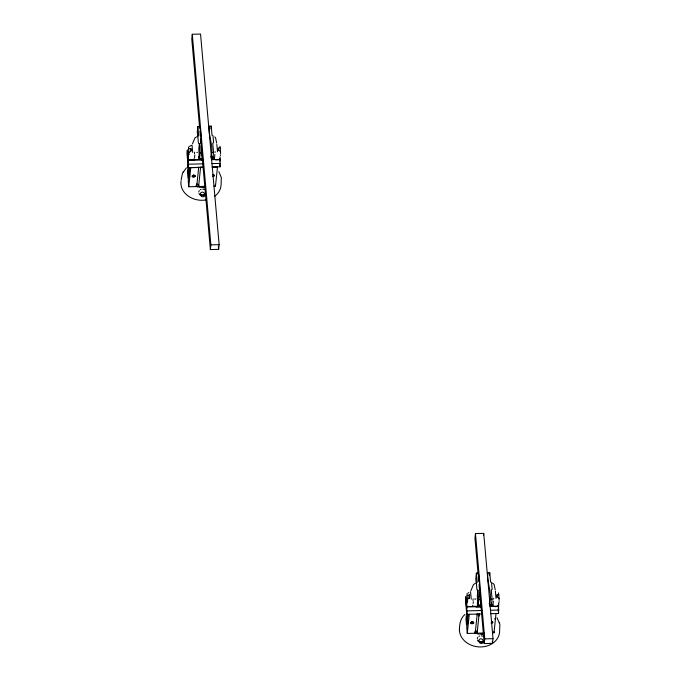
<?xml version="1.0" encoding="UTF-8"?>
<svg xmlns="http://www.w3.org/2000/svg" width="681" height="681" viewBox="0 0 681 681"><rect width="100%" height="100%" fill="white"/><g stroke="black" fill="none" stroke-linecap="round" stroke-linejoin="round"><path stroke-width="1.02" d="M188.492 146.994L188.85 152.561C191.94 151.727 190.62 145.64 190.723 151.131M219.937 146.177L220.576 151.735C218.303 151.08 218.048 145.777 218.405 150.382M467.021 593.662L467.379 599.229C470.801 598.871 469.141 589.38 469.303 598.599M498.535 592.904L499.105 598.403C496.832 597.748 496.577 592.444 496.934 597.05M467.055 619.557L466.996 617.539M495.283 618.552L495.206 619.301L494.823 618.816M459.462 630.708C459.394 624.962 460.135 618.399 464.919 614.492M191.029 149.82L190.978 148.816M469.558 596.488L469.507 595.483M181.137 180.176L182.431 173.34L186.39 167.824M201.959 154.323L210.369 249.561L218.635 249.348L219.137 244.649L200.546 34.05L192.28 34.263L191.778 38.97L199.627 127.866M203.142 167.262L188.237 167.645L186.969 153.327L187.335 149.888L188.075 161.925L188.254 160.265L202.708 159.89M188.279 164.615L187.462 172.25L187.99 178.201L189.148 167.407M188.237 167.645L188.254 160.265M188.501 173.144L188.467 170.871M189.573 168.241L188.22 180.831L188.748 186.781L196.698 186.577L198.707 167.066L198.58 168.267M189.539 173.936L189.327 176.617M188.748 186.781L190.782 167.577M194.443 153.812L194.613 152.203M194.536 157.566L194.809 155.038M202.359 157.422C200.418 149.616 201.789 135.281 199.78 126.419L197.865 126.47L197.26 132.148L197.669 136.753M199.627 127.841L199.78 126.419M199.38 143.58L198.775 149.258L199.584 158.469L200.188 152.791L199.38 143.58L198.418 143.121L197.813 136.234L198.682 135.681L197.865 126.47M202.666 158.409L199.022 158.503L199.533 153.676M196.698 186.577L196.92 183.776M205.602 186.347L198.605 186.526L200.614 167.024L203.151 167.364M199.414 156.017L199.754 159.635L201.491 159.754L201.619 158.579M209.093 128.3L209.322 126.172L211.229 126.121L212.038 135.332L213 135.791L213.613 142.678L212.736 143.231L213.553 152.442L212.94 158.128L211.033 158.171M210.923 128.964L211.229 126.121M209.322 126.172C207.96 135.808 214.575 148.143 210.659 157.183M214.472 158.103L214.864 154.485M215.077 152.476L215.162 151.667M213.877 186.134L215.468 186.092L217.494 166.888M210.369 249.561L210.872 244.862L192.28 34.263M211.382 159.66L220.057 159.439L219.886 161.099L219.657 158.528M220.474 155.608L220.559 154.834M212.2 167.024L220.04 166.819L220.057 159.439M467.2 600.897L466.085 601.068L466.604 608.593L466.783 606.933L481.237 606.558M466.17 600.923L465.864 596.556L465.498 599.995L466.766 614.313L481.68 614.032M466.808 611.283L465.991 618.918L466.519 624.869L467.677 614.075M466.766 614.313L466.783 606.933M480.437 600.412L484.251 643.588L492.516 643.366L493.018 638.667L483.723 533.368L475.457 533.581L474.955 538.288L478.113 574.083M468.102 614.909L466.749 627.499L467.277 633.449L475.227 633.245L477.236 613.743L477.109 614.934M468.068 620.604L467.856 623.285M467.975 623.251L468.017 622.638L468.196 623.124M467.277 633.449L469.311 614.245M472.972 600.48L473.142 598.871M473.159 603.392L473.338 601.706M480.888 604.09C478.947 596.284 480.318 581.949 478.309 573.087L476.394 573.138L475.789 578.816L476.198 583.421M478.156 574.509L478.309 573.087M483.527 535.249L483.723 533.368M476.394 573.138L477.211 582.349L476.342 582.851L476.947 589.789L477.909 590.248L477.304 595.926L478.283 606.303L480.02 606.422L480.148 605.247M481.195 605.077L477.551 605.171L478.062 600.344M475.227 633.245L475.449 630.453M478.113 605.137L478.717 599.459L477.909 590.248M484.131 633.015L477.134 633.194L477.355 630.402M478.888 616.075L479.143 613.692L477.134 633.194M487.622 574.977L487.851 572.84L489.758 572.789L490.567 582L491.529 582.459L492.142 589.354L491.265 589.899L492.082 599.118L491.469 604.796L489.562 604.839M489.452 575.632L489.758 572.789M484.251 643.588L484.753 638.88L475.457 533.581M487.851 572.84C486.489 582.476 493.104 594.811 489.188 603.851M493.001 604.771L493.393 601.153M493.606 599.144L493.691 598.335M492.406 632.802L493.997 632.76L496.023 613.555M489.911 606.328L498.586 606.107L498.415 607.767L498.186 605.196M498.918 603.068L499.088 601.502M490.729 613.692L498.569 613.487L498.586 606.107M221.104 184.542L221.316 177.562L218.856 171.646M499.633 631.21L499.845 624.23L497.002 617.769M498.432 597.978L498.73 598.556M198.741 191.897L199.252 190.603M477.27 638.565L477.781 637.271M218.337 148.322L218.822 147.743L220.252 148.049M496.866 594.99L497.351 594.411L498.781 594.726M217.494 151.769L216.839 144.406M496.023 598.437L495.368 591.074M470.894 590.733L473.448 584.647L475.134 583.472M192.485 143.785L194.919 137.979L196.605 136.804M192.016 145.053L192.732 152.501M470.545 591.721L471.261 599.178M183.087 171.978L183.198 171.782M220.601 153.693L220.576 151.735M499.13 600.361L499.105 598.403M187.573 154.187L188.671 154.229M205.015 195.43C204.411 197.073 201.474 197.43 200.801 195.549M483.544 642.106C482.889 643.783 480.02 644.081 479.39 642.277M192.57 175.621L193.762 175.255L192.697 175.528M471.099 622.289L472.291 621.923L471.226 622.196M189.386 146.483L191.284 145.419M467.915 593.151L468.86 592.623M200.367 189.641L201.099 189.335M478.896 636.309L479.628 636.003M188.518 148.875L190.237 148.484L190.952 149.028M467.047 595.543L468.766 595.151L469.481 595.705M483.408 641.706L479.398 641.808M188.39 152.178L187.803 152.723L188.475 159.763L194.136 159.924L194.213 158.503M466.919 598.846L466.332 599.391L467.004 606.43L472.665 606.592L472.742 605.171M203.381 187.42L201.508 187.505M481.91 634.088L480.037 634.173M200.955 195.149L204.734 195.047M196.826 152.348L197.499 152.331M200.188 152.791L202.104 152.74M211.646 152.493L213.553 152.442M187.556 155.081L188.577 155.055M192.595 159.746L199.831 159.558M200.869 159.533L202.929 159.473M211.442 159.26L213.511 159.201M201.55 160.333L202.572 160.307M188.603 164.206L203.449 163.823M211.927 163.602L220.406 163.389M190.791 167.688L198.741 167.483M212.208 167.134L217.503 166.99M210.872 244.862L219.137 244.649M474.683 599.033L476.028 598.999M478.717 599.459L480.633 599.408M490.175 599.161L492.082 599.118M466.085 601.749L467.106 601.723M473.193 606.362L481.458 606.15M489.971 605.928L492.04 605.869M475.976 607.111L481.101 606.975M467.132 610.883L481.978 610.491M490.456 610.27L498.935 610.057M484.753 638.88L493.018 638.667M200.572 187.445L198.716 187.096M479.101 634.113L477.245 633.764M202.759 189.131L204.351 189.522M481.288 635.799L482.88 636.19M197.822 186.815L196.145 186.066M476.351 633.492L474.674 632.734M214.736 136.932L215.519 137.605L216.677 143.112M492.55 583.081L494.048 584.272L495.206 589.78M189.624 176.413L189.318 173.561L189.284 176.388M189.156 154.51L188.85 152.561M467.685 601.178L467.379 599.229M189.582 176.217L189.497 176.583M477.458 639.944L477.815 640.574M198.929 193.276L199.286 193.906M499.556 622.979L499.377 622.374M468.111 622.885L467.847 620.229L467.813 623.055M498.501 603.545C500.969 607.12 491.639 607.793 492.703 604.651M498.151 608.72L498.569 613.487M491.307 602.949L491.469 604.796M493.887 631.568L493.997 632.76M492.329 641.264L492.516 643.366M478.394 577.241L478.769 581.455M479.041 584.613L479.509 589.882M479.79 593.04L480.156 597.254M479.909 605.111L480.02 606.422M477.338 602.83L477.551 605.171M219.972 156.877C222.44 160.444 213.11 161.116 214.174 157.983M219.827 164.436L220.04 166.819M215.358 184.9L215.468 186.092M212.778 156.281L212.94 158.128M218.354 246.173L218.635 249.348M199.908 131.041L200.376 136.328M200.554 138.447L201.023 143.734M201.21 145.853L201.678 151.148M201.38 158.435L201.491 159.754M198.809 156.162L199.022 158.503M198.605 186.526L198.571 186.117A1.277 1.047 6.1 0 0 198.367 184.662A1.277 1.047 6.1 0 0 196.605 184.713M496.798 595.866L496.849 596.854M469.549 597.024L469.422 596.011L469.354 598.088M218.269 149.199L218.32 150.186M191.02 150.356L190.893 149.343L190.825 151.42M499.573 631.908A20.132 16.548 6.1 0 1 477.892 646.831A20.132 16.548 6.1 0 1 459.539 627.856M479.764 642.047A1.983 1.626 6.1 0 1 481.952 642.319M483.629 633.441A5.457 4.486 6.1 0 1 482.029 634.428M475.951 633.636A5.457 4.486 6.1 0 1 474.691 632.274M475.134 631.381A1.277 1.047 6.1 0 1 476.896 631.33A1.277 1.047 6.1 0 1 477.1 632.785M475.193 632.836A1.277 1.047 6.1 0 1 474.861 632.368M491.393 621.464A1.6 0.894 -5 0 1 492.891 622.323A1.6 0.894 -5 0 1 491.205 623.277M491.801 621.43A1.319 0.741 -5 0 1 492.559 622.238A1.319 0.741 -5 0 1 491.197 622.885M473.295 622.979A1.319 0.741 -5 0 1 471.669 623.353A1.319 0.741 -5 0 1 470.911 622.536M471.822 621.94A1.319 0.741 -5 0 1 473.474 622.732M471.856 622.008A1.6 0.894 -5 0 1 473.772 622.953A1.6 0.894 -5 0 1 471.278 623.643A1.6 0.894 -5 0 1 471.439 622.128M196.664 186.168A1.277 1.047 6.1 0 1 196.332 185.7M212.83 174.728A1.319 0.741 -5 0 1 214.064 175.434A1.319 0.741 -5 0 1 212.668 176.217M212.864 174.796A1.6 0.894 -5 0 1 214.362 175.655A1.6 0.894 -5 0 1 212.676 176.6M194.766 176.311A1.319 0.741 -5 0 1 193.14 176.677A1.319 0.741 -5 0 1 192.382 175.868M193.293 175.272A1.319 0.741 -5 0 1 194.57 175.375A1.319 0.741 -5 0 1 194.945 176.064M193.327 175.34A1.6 0.894 -5 0 1 195.243 176.285A1.6 0.894 -5 0 1 192.749 176.975A1.6 0.894 -5 0 1 192.91 175.46M221.044 185.241A20.132 16.548 6.1 0 1 214.643 196.315M206.258 199.874A20.132 16.548 6.1 0 1 181.01 181.189M201.236 195.379A1.983 1.626 6.1 0 1 203.423 195.651M205.1 186.773A5.457 4.486 6.1 0 1 203.5 187.76M197.422 186.969A5.457 4.486 6.1 0 1 196.162 185.607M187.999 171.127C188.143 178.081 188.535 168.079 187.999 171.127M188.135 152.748C188.399 162.861 188.748 148.441 188.135 152.748M466.664 599.416C466.902 609.546 467.311 595.109 466.664 599.416M466.528 617.795C466.74 624.937 466.962 614.534 466.528 617.795M461.616 618.646L461.616 618.646M200.529 195.098L199.686 194.528L200.529 195.098M479.058 641.766L478.215 641.196L479.058 641.766M479.543 641.502A1.983 1.626 6.1 0 0 482.889 641A1.983 1.626 6.1 0 0 480.573 638.838A1.983 1.626 6.1 0 0 479.543 641.502M201.014 194.834A1.983 1.626 6.1 0 0 204.36 194.332A1.983 1.626 6.1 0 0 202.044 192.17A1.983 1.626 6.1 0 0 201.014 194.834"/></g></svg>
